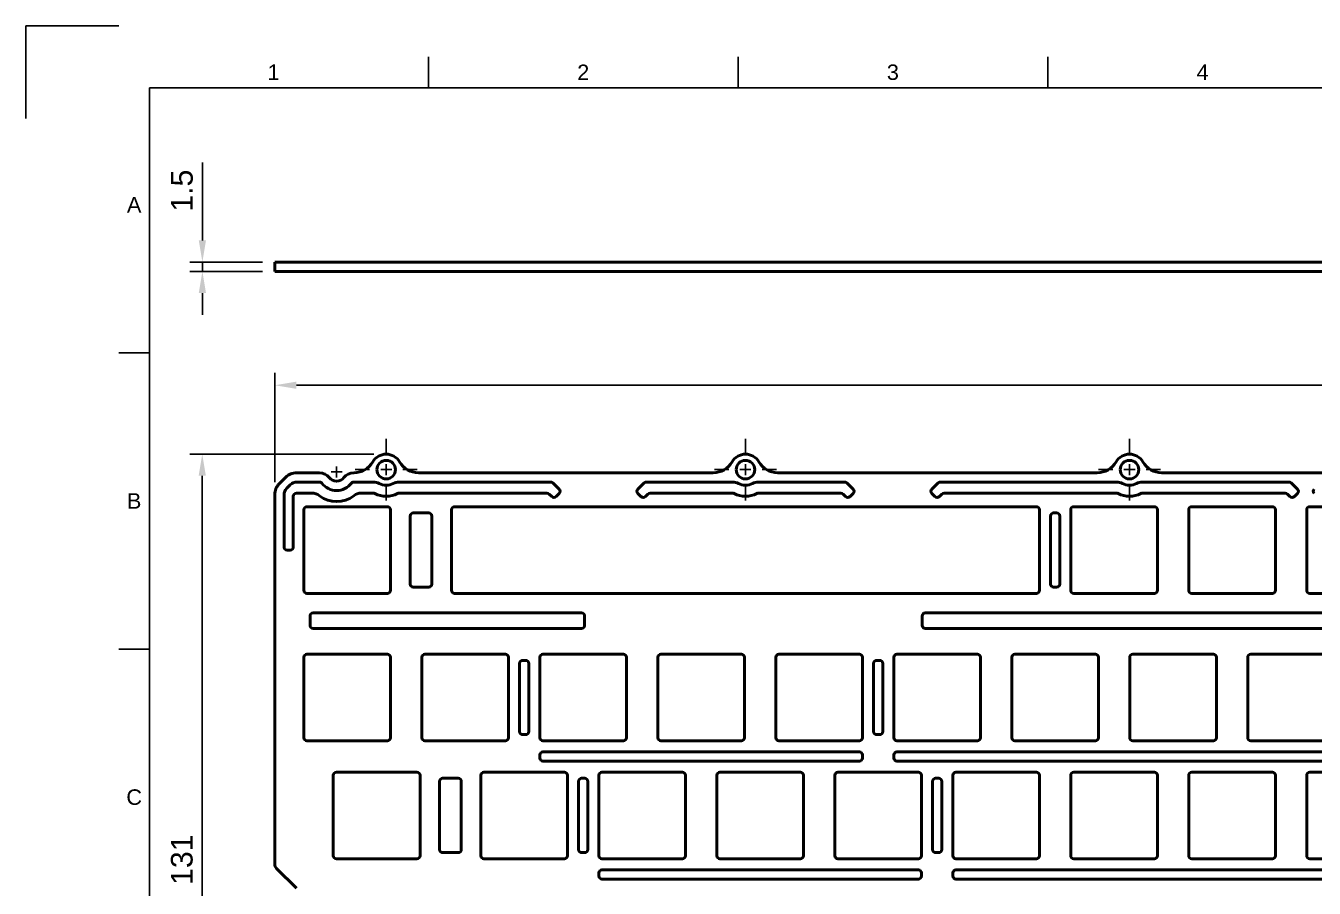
# Model space of a CAD drawing. Header units: millimetres. Extents: x 0 to 420, y 0 to 297.
# Drawn here: x 0 to 208, y 157.7 to 297 of the extents above; entities that cross this region are included whole.
import ezdxf
from ezdxf.enums import TextEntityAlignment as Align

# ---------------------------------------------------------------- set-up
doc = ezdxf.new("R2010")
doc.units = ezdxf.units.MM
doc.header["$LTSCALE"] = 0.75
doc.linetypes.add('CENTER2', pattern=[28.575, 19.05, -3.175, 3.175, -3.175])
for name, color, linetype, lineweight in [('Border', 7, 'Continuous', 25), ('Center Lines', 7, 'CENTER2', 25), ('Dimensions', 7, 'Continuous', 25), ('Visible', 7, 'Continuous', 50)]:
    doc.layers.add(name, color=color, linetype=linetype, lineweight=lineweight)
doc.styles.add('FusionTitle', font='arial.ttf')
doc.styles.get("Standard").update_dxf_attribs({"font": 'arial.ttf'})
doc.dimstyles.new('ISO-25', dxfattribs={"dimtxt": 3.5, "dimasz": 3.5, "dimexe": 2, "dimexo": 2, "dimgap": 1.5, "dimtad": 1, "dimdsep": 46, "dimtxsty": 'Standard', "dimcen": 0, "dimclrd": 256, "dimclre": 256, "dimclrt": 256, "dimazin": 2, "dimtp": 0.1, "dimtm": 0.1, "dimtfac": 0.714, "dimtmove": 0, "dimatfit": 3, "dimfxl": 1, "dimarcsym": 0})

# ---------------------------------------------------------------- blocks, each defined once
blk = doc.blocks.new('ISO_A3_SHEET')
at = {"layer": 'Border'}
for p, q in [((65, 292), (65, 287)), ((115, 292), (115, 287)), ((165, 292), (165, 287)), ((410, 287), (20, 287)), ((20, 287), (20, 10)), ((15, 244.16666), (20, 244.16666)), ((15, 196.33333), (20, 196.33333))]:
    blk.add_line(p, q, dxfattribs=at)
at = {"layer": 'Defpoints'}
for p, q in [((15, 297), (0, 297)), ((0, 297), (0, 282))]:
    blk.add_line(p, q, dxfattribs=at)
at = {"layer": 'Border', "style": 'FusionTitle'}
for s, p in [('1', (40, 289.5)), ('2', (90, 289.5)), ('3', (140, 289.5)), ('4', (190, 289.5)), ('A', (17.5, 268.08333)), ('B', (17.5, 220.25)), ('C', (17.5, 172.41667))]:
    blk.add_text(s, height=2.5, dxfattribs=at).set_placement(p, align=Align.MIDDLE)
blk = doc.blocks.new('*U5')
at = {"layer": 'Center Lines', "color": 0, "ltscale": 0.75, "transparency": 16777216}
for p, q in [((0, 2.678906), (0, 5)), ((-5, 0), (-2.678906, 0)), ((2.678906, 0), (5, 0)), ((0, -5), (0, -2.678906))]:
    blk.add_line(p, q, dxfattribs=at)
at = {"layer": 'Center Lines', "color": 0, "linetype": 'Continuous', "ltscale": 0.75, "transparency": 16777216}
for p, q in [((-0.892969, 0), (0.892969, 0)), ((0, -0.892969), (0, 0.892969))]:
    blk.add_line(p, q, dxfattribs=at)
blk = doc.blocks.new('*U6')
at = {"layer": 'Center Lines', "color": 0, "ltscale": 0.75, "transparency": 16777216}
for p, q in [((0, 2.678906), (0, 5)), ((-5, 0), (-2.678906, 0)), ((2.678906, 0), (5, 0)), ((0, -5), (0, -2.678906))]:
    blk.add_line(p, q, dxfattribs=at)
at = {"layer": 'Center Lines', "color": 0, "linetype": 'Continuous', "ltscale": 0.75, "transparency": 16777216}
for p, q in [((-0.892969, 0), (0.892969, 0)), ((0, -0.892969), (0, 0.892969))]:
    blk.add_line(p, q, dxfattribs=at)
blk = doc.blocks.new('*U7')
at = {"layer": 'Center Lines', "color": 0, "ltscale": 0.75, "transparency": 16777216}
for p, q in [((0, 2.678906), (0, 5)), ((-5, 0), (-2.678906, 0)), ((2.678906, 0), (5, 0)), ((0, -5), (0, -2.678906))]:
    blk.add_line(p, q, dxfattribs=at)
at = {"layer": 'Center Lines', "color": 0, "linetype": 'Continuous', "ltscale": 0.75, "transparency": 16777216}
for p, q in [((-0.892969, 0), (0.892969, 0)), ((0, -0.892969), (0, 0.892969))]:
    blk.add_line(p, q, dxfattribs=at)
blk = doc.blocks.new('*U22')
at = {"layer": 'Center Lines', "color": 0, "linetype": 'Continuous', "ltscale": 0.75, "transparency": 16777216}
for p, q in [((-0.892969, 0), (0.892969, 0)), ((0, -0.892969), (0, 0.892969))]:
    blk.add_line(p, q, dxfattribs=at)
blk = doc.blocks.new('*D28')
at = {"layer": 'Defpoints', "color": 0, "transparency": 16777216}
for p in [(58.195471, 227.806452), (28.496986, 96.806952), (58.195471, 96.806952)]:
    blk.add_point(p, dxfattribs=at)
at = {"layer": 'Dimensions', "lineweight": -2, "transparency": 16777216}
for p, q in [((56.195471, 227.806452), (26.496986, 227.806452)), ((28.496986, 224.306452), (28.496986, 100.306952)), ((56.195471, 96.806952), (26.496986, 96.806952))]:
    blk.add_line(p, q, dxfattribs=at)
at = {"layer": 'Dimensions', "transparency": 16777216}
for points in [[(27.913653, 224.306452), (29.08032, 224.306452), (28.496986, 227.806452)], [(27.913653, 100.306952), (29.08032, 100.306952), (28.496986, 96.806952)]]:
    blk.add_solid(points, dxfattribs=at)
at = {"layer": 'Dimensions', "transparency": 16777216, "insert": (25.208787, 162.306702), "char_height": 3.5, "attachment_point": 5, "rotation": 90}
blk.add_mtext('131', dxfattribs=at)
blk = doc.blocks.new('*D29')
at = {"layer": 'Defpoints', "color": 0, "transparency": 16777216}
for p in [(392.195971, 238.936398), (40.195971, 221.270918), (392.195971, 221.270918)]:
    blk.add_point(p, dxfattribs=at)
at = {"layer": 'Dimensions', "lineweight": -2, "transparency": 16777216}
for p, q in [((40.195971, 223.270918), (40.195971, 240.936398)), ((392.195971, 223.270918), (392.195971, 240.936398)), ((43.695971, 238.936398), (388.695971, 238.936398))]:
    blk.add_line(p, q, dxfattribs=at)
at = {"layer": 'Dimensions', "transparency": 16777216}
for points in [[(43.695971, 239.519732), (43.695971, 238.353065), (40.195971, 238.936398)], [(388.695971, 239.519732), (388.695971, 238.353065), (392.195971, 238.936398)]]:
    blk.add_solid(points, dxfattribs=at)
at = {"layer": 'Dimensions', "transparency": 16777216, "insert": (216.195971, 242.224598), "char_height": 3.5, "attachment_point": 5}
blk.add_mtext('352', dxfattribs=at)
blk = doc.blocks.new('*D30')
at = {"layer": 'Defpoints', "color": 0, "transparency": 16777216}
for p in [(28.514828, 258.82844), (40.195971, 258.82844), (40.195971, 257.32844)]:
    blk.add_point(p, dxfattribs=at)
at = {"layer": 'Dimensions', "lineweight": -2, "transparency": 16777216}
for p, q in [((28.514828, 262.32844), (28.514828, 274.897334)), ((38.195971, 258.82844), (26.514828, 258.82844)), ((28.514828, 257.32844), (28.514828, 258.82844)), ((38.195971, 257.32844), (26.514828, 257.32844)), ((28.514828, 253.82844), (28.514828, 250.32844))]:
    blk.add_line(p, q, dxfattribs=at)
at = {"layer": 'Dimensions', "transparency": 16777216}
for points in [[(27.931495, 262.32844), (29.098162, 262.32844), (28.514828, 258.82844)], [(27.931495, 253.82844), (29.098162, 253.82844), (28.514828, 257.32844)]]:
    blk.add_solid(points, dxfattribs=at)
at = {"layer": 'Dimensions', "transparency": 16777216, "insert": (25.227823, 270.362887), "char_height": 3.5, "attachment_point": 5, "rotation": 90}
blk.add_mtext('1.5', dxfattribs=at)

msp = doc.modelspace()

# ---------------------------------------------------------------- linework, layer by layer
at = {"layer": 'Visible', "extrusion": (-1e-16, -1, 2.966e-13)}
for p, q in [((40.195971, 258.82844, 58.964216), (40.195971, 257.32844, 58.964216)), ((41.963738, 258.82844, 61.767517), (40.928204, 258.82844, 60.731983)), ((43.731505, 258.82844, 62.49975), (47.408568, 258.82844, 62.49975)), ((52.962722, 258.82844, 62.49975), (52.999319, 258.82844, 62.49975)), ((63.391624, 258.82844, 62.49975), (110.999319, 258.82844, 62.49975)), ((121.391624, 258.82844, 62.49975), (172.999696, 258.82844, 62.49975)), ((183.392001, 258.82844, 62.49975), (213.408568, 258.82844, 62.49975)), ((40.928204, 257.32844, 60.731983), (41.963738, 257.32844, 61.767517)), ((43.731505, 257.32844, 62.49975), (47.408568, 257.32844, 62.49975)), ((52.962722, 257.32844, 62.49975), (52.999319, 257.32844, 62.49975)), ((63.391624, 257.32844, 62.49975), (110.999319, 257.32844, 62.49975)), ((121.391624, 257.32844, 62.49975), (172.999696, 257.32844, 62.49975)), ((213.408568, 257.32844, 62.49975), (183.392001, 257.32844, 62.49975))]:
    msp.add_line(p, q, dxfattribs=at)
at = {"layer": 'Visible'}
for p, q in [((43.731505, 224.806452, 0.75), (47.408568, 224.806452, 0.75)), ((52.962722, 224.806452, 0.75), (52.999319, 224.806452, 0.75)), ((63.391624, 224.806452, 0.75), (110.999319, 224.806452, 0.75)), ((121.391624, 224.806452, 0.75), (172.999696, 224.806452, 0.75)), ((213.408568, 224.806452, 0.75), (183.392001, 224.806452, 0.75)), ((40.928204, 223.038685, 0.75), (41.963738, 224.074219, 0.75)), ((42.706631, 222.867612, 0.75), (42.135311, 222.296292, 0.75)), ((43.767291, 223.306952, 0.75), (47.408184, 223.306952, 0.75)), ((52.963106, 223.306952, 0.75), (56.132948, 223.306952, 0.75)), ((60.257994, 223.306952, 0.75), (84.765989, 223.306952, 0.75)), ((85.119543, 223.160505, 0.75), (86.119543, 222.160505, 0.75)), ((98.82665, 222.160505, 0.75), (99.82665, 223.160505, 0.75)), ((100.180203, 223.306952, 0.75), (114.132948, 223.306952, 0.75)), ((118.257994, 223.306952, 0.75), (132.227239, 223.306952, 0.75)), ((132.580793, 223.160505, 0.75), (133.580793, 222.160505, 0.75)), ((146.2879, 222.160505, 0.75), (147.2879, 223.160505, 0.75)), ((147.641453, 223.306952, 0.75), (176.133325, 223.306952, 0.75)), ((180.258371, 223.306952, 0.75), (203.964114, 223.306952, 0.75)), ((204.317668, 223.160505, 0.75), (205.317668, 222.160505, 0.75)), ((40.195971, 161.60229, 0.75), (40.195971, 221.270918, 0.75)), ((41.695971, 212.812952, 0.75), (41.695971, 221.235631, 0.75)), ((43.195971, 221.006952, 0.75), (43.195971, 212.812952, 0.75)), ((46.193658, 221.506952, 0.75), (43.695971, 221.506952, 0.75)), ((56.132948, 221.506952, 0.75), (54.177632, 221.506952, 0.75)), ((84.144669, 221.506952, 0.75), (60.257994, 221.506952, 0.75)), ((84.908883, 220.949845, 0.75), (84.498222, 221.360505, 0.75)), ((86.119543, 221.453398, 0.75), (85.615989, 220.949845, 0.75)), ((99.330203, 220.949845, 0.75), (98.82665, 221.453398, 0.75)), ((100.44797, 221.360505, 0.75), (100.03731, 220.949845, 0.75)), ((114.132948, 221.506952, 0.75), (100.801523, 221.506952, 0.75)), ((131.605919, 221.506952, 0.75), (118.257994, 221.506952, 0.75)), ((132.370133, 220.949845, 0.75), (131.959472, 221.360505, 0.75)), ((133.580793, 221.453398, 0.75), (133.077239, 220.949845, 0.75)), ((146.791453, 220.949845, 0.75), (146.2879, 221.453398, 0.75)), ((147.90922, 221.360505, 0.75), (147.49856, 220.949845, 0.75)), ((176.133325, 221.506952, 0.75), (148.262773, 221.506952, 0.75)), ((203.342794, 221.506952, 0.75), (180.258371, 221.506952, 0.75)), ((204.107008, 220.949845, 0.75), (203.696347, 221.360505, 0.75)), ((205.317668, 221.453398, 0.75), (204.814114, 220.949845, 0.75)), ((44.889971, 205.812952, 0.75), (44.889971, 218.812952, 0.75)), ((45.389971, 219.312952, 0.75), (58.389971, 219.312952, 0.75)), ((58.889971, 218.812952, 0.75), (58.889971, 205.812952, 0.75)), ((68.742471, 205.812952, 0.75), (68.742471, 218.812952, 0.75)), ((69.242471, 219.312952, 0.75), (163.164971, 219.312952, 0.75)), ((163.664971, 218.812952, 0.75), (163.664971, 205.812952, 0.75)), ((168.714971, 205.812952, 0.75), (168.714971, 218.812952, 0.75)), ((169.214971, 219.312952, 0.75), (182.214971, 219.312952, 0.75)), ((182.714971, 218.812952, 0.75), (182.714971, 205.812952, 0.75)), ((187.764971, 205.812952, 0.75), (187.764971, 218.812952, 0.75)), ((188.264971, 219.312952, 0.75), (201.264971, 219.312952, 0.75)), ((201.764971, 218.812952, 0.75), (201.764971, 205.812952, 0.75)), ((206.814971, 205.812952, 0.75), (206.814971, 218.812952, 0.75)), ((207.314971, 219.312952, 0.75), (220.314971, 219.312952, 0.75)), ((62.066221, 206.812952, 0.75), (62.066221, 217.812952, 0.75)), ((62.566221, 218.312952, 0.75), (65.066221, 218.312952, 0.75)), ((65.566221, 217.812952, 0.75), (65.566221, 206.812952, 0.75)), ((165.440221, 206.812952, 0.75), (165.440221, 217.812952, 0.75)), ((165.940221, 218.312952, 0.75), (166.440221, 218.312952, 0.75)), ((166.940221, 217.812952, 0.75), (166.940221, 206.812952, 0.75)), ((42.695971, 212.312952, 0.75), (42.195971, 212.312952, 0.75)), ((65.066221, 206.312952, 0.75), (62.566221, 206.312952, 0.75)), ((166.440221, 206.312952, 0.75), (165.940221, 206.312952, 0.75)), ((58.389971, 205.312952, 0.75), (45.389971, 205.312952, 0.75)), ((163.164971, 205.312952, 0.75), (69.242471, 205.312952, 0.75)), ((182.214971, 205.312952, 0.75), (169.214971, 205.312952, 0.75)), ((201.264971, 205.312952, 0.75), (188.264971, 205.312952, 0.75)), ((220.314971, 205.312952, 0.75), (207.314971, 205.312952, 0.75)), ((46.389971, 202.156702, 0.75), (89.727471, 202.156702, 0.75)), ((145.214971, 202.156702, 0.75), (243.126971, 202.156702, 0.75)), ((45.889971, 200.156702, 0.75), (45.889971, 201.656702, 0.75)), ((90.227471, 201.656702, 0.75), (90.227471, 200.156702, 0.75)), ((144.714971, 200.156702, 0.75), (144.714971, 201.656702, 0.75)), ((89.727471, 199.656702, 0.75), (46.389971, 199.656702, 0.75)), ((243.126971, 199.656702, 0.75), (145.214971, 199.656702, 0.75)), ((44.889971, 182.000452, 0.75), (44.889971, 195.000452, 0.75)), ((45.389971, 195.500452, 0.75), (58.389971, 195.500452, 0.75)), ((58.889971, 195.000452, 0.75), (58.889971, 182.000452, 0.75)), ((63.939971, 182.000452, 0.75), (63.939971, 195.000452, 0.75)), ((64.439971, 195.500452, 0.75), (77.439971, 195.500452, 0.75)), ((77.939971, 195.000452, 0.75), (77.939971, 182.000452, 0.75)), ((79.714971, 183.000452, 0.75), (79.714971, 194.000452, 0.75)), ((80.214971, 194.500452, 0.75), (80.714971, 194.500452, 0.75)), ((81.214971, 194.000452, 0.75), (81.214971, 183.000452, 0.75)), ((82.989971, 182.000452, 0.75), (82.989971, 195.000452, 0.75)), ((83.489971, 195.500452, 0.75), (96.489971, 195.500452, 0.75)), ((96.989971, 195.000452, 0.75), (96.989971, 182.000452, 0.75)), ((102.039971, 182.000452, 0.75), (102.039971, 195.000452, 0.75)), ((102.539971, 195.500452, 0.75), (115.539971, 195.500452, 0.75)), ((116.039971, 195.000452, 0.75), (116.039971, 182.000452, 0.75)), ((121.089971, 182.000452, 0.75), (121.089971, 195.000452, 0.75)), ((121.589971, 195.500452, 0.75), (134.589971, 195.500452, 0.75)), ((135.089971, 195.000452, 0.75), (135.089971, 182.000452, 0.75)), ((136.864971, 183.000452, 0.75), (136.864971, 194.000452, 0.75)), ((137.364971, 194.500452, 0.75), (137.864971, 194.500452, 0.75)), ((138.364971, 194.000452, 0.75), (138.364971, 183.000452, 0.75)), ((140.139971, 182.000452, 0.75), (140.139971, 195.000452, 0.75)), ((140.639971, 195.500452, 0.75), (153.639971, 195.500452, 0.75)), ((154.139971, 195.000452, 0.75), (154.139971, 182.000452, 0.75)), ((159.189971, 182.000452, 0.75), (159.189971, 195.000452, 0.75)), ((159.689971, 195.500452, 0.75), (172.689971, 195.500452, 0.75)), ((173.189971, 195.000452, 0.75), (173.189971, 182.000452, 0.75)), ((178.239971, 182.000452, 0.75), (178.239971, 195.000452, 0.75)), ((178.739971, 195.500452, 0.75), (191.739971, 195.500452, 0.75)), ((192.239971, 195.000452, 0.75), (192.239971, 182.000452, 0.75)), ((197.289971, 182.000452, 0.75), (197.289971, 195.000452, 0.75)), ((197.789971, 195.500452, 0.75), (210.789971, 195.500452, 0.75)), ((58.389971, 181.500452, 0.75), (45.389971, 181.500452, 0.75)), ((77.439971, 181.500452, 0.75), (64.439971, 181.500452, 0.75)), ((80.714971, 182.500452, 0.75), (80.214971, 182.500452, 0.75)), ((96.489971, 181.500452, 0.75), (83.489971, 181.500452, 0.75)), ((115.539971, 181.500452, 0.75), (102.539971, 181.500452, 0.75)), ((134.589971, 181.500452, 0.75), (121.589971, 181.500452, 0.75)), ((137.864971, 182.500452, 0.75), (137.364971, 182.500452, 0.75)), ((153.639971, 181.500452, 0.75), (140.639971, 181.500452, 0.75)), ((172.689971, 181.500452, 0.75), (159.689971, 181.500452, 0.75)), ((191.739971, 181.500452, 0.75), (178.739971, 181.500452, 0.75)), ((210.789971, 181.500452, 0.75), (197.789971, 181.500452, 0.75)), ((82.989971, 178.725452, 0.75), (82.989971, 179.225452, 0.75)), ((83.489971, 179.725452, 0.75), (134.589971, 179.725452, 0.75)), ((135.089971, 179.225452, 0.75), (135.089971, 178.725452, 0.75)), ((140.139971, 178.725452, 0.75), (140.139971, 179.225452, 0.75)), ((140.639971, 179.725452, 0.75), (229.839971, 179.725452, 0.75)), ((134.589971, 178.225452, 0.75), (83.489971, 178.225452, 0.75)), ((229.839971, 178.225452, 0.75), (140.639971, 178.225452, 0.75)), ((49.652471, 162.950452, 0.75), (49.652471, 175.950452, 0.75)), ((50.152471, 176.450452, 0.75), (63.152471, 176.450452, 0.75)), ((63.652471, 175.950452, 0.75), (63.652471, 162.950452, 0.75)), ((66.808721, 163.950452, 0.75), (66.808721, 174.950452, 0.75)), ((67.308721, 175.450452, 0.75), (69.808721, 175.450452, 0.75)), ((70.308721, 174.950452, 0.75), (70.308721, 163.950452, 0.75)), ((73.464971, 162.950452, 0.75), (73.464971, 175.950452, 0.75)), ((73.964971, 176.450452, 0.75), (86.964971, 176.450452, 0.75)), ((87.464971, 175.950452, 0.75), (87.464971, 162.950452, 0.75)), ((89.239971, 163.950452, 0.75), (89.239971, 174.950452, 0.75)), ((89.739971, 175.450452, 0.75), (90.239971, 175.450452, 0.75)), ((90.739971, 174.950452, 0.75), (90.739971, 163.950452, 0.75)), ((92.514971, 162.950452, 0.75), (92.514971, 175.950452, 0.75)), ((93.014971, 176.450452, 0.75), (106.014971, 176.450452, 0.75)), ((106.514971, 175.950452, 0.75), (106.514971, 162.950452, 0.75)), ((111.564971, 162.950452, 0.75), (111.564971, 175.950452, 0.75)), ((112.064971, 176.450452, 0.75), (125.064971, 176.450452, 0.75)), ((125.564971, 175.950452, 0.75), (125.564971, 162.950452, 0.75)), ((130.614971, 162.950452, 0.75), (130.614971, 175.950452, 0.75)), ((131.114971, 176.450452, 0.75), (144.114971, 176.450452, 0.75)), ((144.614971, 175.950452, 0.75), (144.614971, 162.950452, 0.75)), ((146.389971, 163.950452, 0.75), (146.389971, 174.950452, 0.75)), ((146.889971, 175.450452, 0.75), (147.389971, 175.450452, 0.75)), ((147.889971, 174.950452, 0.75), (147.889971, 163.950452, 0.75)), ((149.664971, 162.950452, 0.75), (149.664971, 175.950452, 0.75)), ((150.164971, 176.450452, 0.75), (163.164971, 176.450452, 0.75)), ((163.664971, 175.950452, 0.75), (163.664971, 162.950452, 0.75)), ((168.714971, 162.950452, 0.75), (168.714971, 175.950452, 0.75)), ((169.214971, 176.450452, 0.75), (182.214971, 176.450452, 0.75)), ((182.714971, 175.950452, 0.75), (182.714971, 162.950452, 0.75)), ((187.764971, 162.950452, 0.75), (187.764971, 175.950452, 0.75)), ((188.264971, 176.450452, 0.75), (201.264971, 176.450452, 0.75)), ((201.764971, 175.950452, 0.75), (201.764971, 162.950452, 0.75)), ((206.814971, 162.950452, 0.75), (206.814971, 175.950452, 0.75)), ((207.314971, 176.450452, 0.75), (220.314971, 176.450452, 0.75)), ((63.152471, 162.450452, 0.75), (50.152471, 162.450452, 0.75)), ((69.808721, 163.450452, 0.75), (67.308721, 163.450452, 0.75)), ((86.964971, 162.450452, 0.75), (73.964971, 162.450452, 0.75)), ((90.239971, 163.450452, 0.75), (89.739971, 163.450452, 0.75)), ((106.014971, 162.450452, 0.75), (93.014971, 162.450452, 0.75)), ((125.064971, 162.450452, 0.75), (112.064971, 162.450452, 0.75)), ((144.114971, 162.450452, 0.75), (131.114971, 162.450452, 0.75)), ((147.389971, 163.450452, 0.75), (146.889971, 163.450452, 0.75)), ((163.164971, 162.450452, 0.75), (150.164971, 162.450452, 0.75)), ((182.214971, 162.450452, 0.75), (169.214971, 162.450452, 0.75)), ((201.264971, 162.450452, 0.75), (188.264971, 162.450452, 0.75)), ((220.314971, 162.450452, 0.75), (207.314971, 162.450452, 0.75)), ((40.488864, 160.895184, 0.75), (43.690703, 157.693345, 0.75)), ((93.014971, 160.675452, 0.75), (144.114971, 160.675452, 0.75)), ((150.164971, 160.675452, 0.75), (220.314971, 160.675452, 0.75)), ((92.514971, 159.675452, 0.75), (92.514971, 160.175452, 0.75)), ((144.114971, 159.175452, 0.75), (93.014971, 159.175452, 0.75)), ((144.614971, 160.175452, 0.75), (144.614971, 159.675452, 0.75)), ((149.664971, 159.675452, 0.75), (149.664971, 160.175452, 0.75)), ((220.314971, 159.175452, 0.75), (150.164971, 159.175452, 0.75))]:
    msp.add_line(p, q, dxfattribs=at)
at = {"layer": 'Visible', "extrusion": (0, 0, -1)}
for centre in [(-58.195471, 225.306452, -0.75), (-116.195471, 225.306452, -0.75), (-178.195848, 225.306452, -0.75)]:
    msp.add_circle(centre, 1.5, dxfattribs=at)
at = {"layer": 'Visible', "extrusion": (-1e-16, -1, 2.966e-13)}
for centre, radius, start, end in [((42.695971, 58.964216, -258.82844), 2.5, 135, 180), ((43.731505, 59.99975, -258.82844), 2.5, 90, 135), ((47.408568, 60.49975, -258.82844), 2, 37.490844, 90), ((50.185645, 62.629971, -258.82844), 1.5, 217.490844, 322.509156), ((52.962722, 60.49975, -258.82844), 2, 90, 142.509156), ((52.999319, 65.99975, -258.82844), 3.5, 270, 330), ((63.391624, 65.99975, -258.82844), 3.5, 210, 270), ((52.999319, 65.99975, -257.32844), 3.5, 270, 330), ((58.195471, 62.99975, -257.32844), 2.5, 30, 150), ((63.391624, 65.99975, -257.32844), 3.5, 210, 270), ((110.999319, 65.99975, -257.32844), 3.5, 270, 330), ((116.195471, 62.99975, -257.32844), 2.5, 30, 150), ((121.391624, 65.99975, -257.32844), 3.5, 210, 270), ((172.999696, 65.99975, -257.32844), 3.5, 270, 330), ((178.195848, 62.99975, -257.32844), 2.5, 30, 150), ((183.392001, 65.99975, -257.32844), 3.5, 210, 270)]:
    msp.add_arc(centre, radius, start, end, dxfattribs=at)
at = {"layer": 'Visible', "extrusion": (4e-16, 1, -2.966e-13)}
msp.add_arc((-58.195471, 62.99975, 258.82844), 2.5, 30, 150, dxfattribs=at)
at = {"layer": 'Visible', "extrusion": (1e-16, 1, -2.966e-13)}
for centre, radius, start, end in [((-110.999319, 65.99975, 258.82844), 3.5, 210, 270), ((-116.195471, 62.99975, 258.82844), 2.5, 30, 150), ((-121.391624, 65.99975, 258.82844), 3.5, 270, 330), ((-172.999696, 65.99975, 258.82844), 3.5, 210, 270), ((-178.195848, 62.99975, 258.82844), 2.5, 30, 150), ((-183.392001, 65.99975, 258.82844), 3.5, 270, 330), ((-42.695971, 58.964216, 257.32844), 2.5, 0, 45), ((-43.731505, 59.99975, 257.32844), 2.5, 45, 90), ((-47.408568, 60.49975, 257.32844), 2, 90, 142.509156), ((-50.185645, 62.629971, 257.32844), 1.5, 217.490844, 322.509156), ((-52.962722, 60.49975, 257.32844), 2, 37.490844, 90)]:
    msp.add_arc(centre, radius, start, end, dxfattribs=at)
at = {"layer": 'Visible'}
for centre, radius, start, end in [((58.195471, 225.306452, 0.75), 2.5, 30, 150), ((116.195471, 225.306452, 0.75), 2.5, 30, 150), ((178.195848, 225.306452, 0.75), 2.5, 30, 150), ((52.999319, 228.306452, 0.75), 3.5, 270, 330), ((63.391624, 228.306452, 0.75), 3.5, 210, 270), ((110.999319, 228.306452, 0.75), 3.5, 270, 330), ((121.391624, 228.306452, 0.75), 3.5, 210, 270), ((172.999696, 228.306452, 0.75), 3.5, 270, 330), ((183.392001, 228.306452, 0.75), 3.5, 210, 270), ((43.767291, 221.806952, 0.75), 1.5, 90, 135), ((47.408184, 222.806952, 0.75), 0.5, 37.480529, 90), ((50.185645, 224.936673, 0.75), 3, 217.480529, 322.519471), ((52.963106, 222.806952, 0.75), 0.5, 90, 142.519471), ((58.195471, 225.306452, 0.75), 2.5, 242.720062, 297.279938), ((84.765989, 222.806952, 0.75), 0.5, 45, 90), ((100.180203, 222.806952, 0.75), 0.5, 90, 135), ((116.195471, 225.306452, 0.75), 2.5, 242.720062, 297.279938), ((132.227239, 222.806952, 0.75), 0.5, 45, 90), ((147.641453, 222.806952, 0.75), 0.5, 90, 135), ((178.195848, 225.306452, 0.75), 2.5, 242.720062, 297.279938), ((203.964114, 222.806952, 0.75), 0.5, 45, 90), ((43.195971, 221.235631, 0.75), 1.5, 135, 180), ((56.132948, 221.006952, 0.75), 0.5, 62.720063, 90), ((60.257994, 221.006952, 0.75), 0.5, 90, 117.279937), ((85.262436, 221.303398, 0.75), 0.5, 225, 315), ((99.683756, 221.303398, 0.75), 0.5, 225, 315), ((114.132948, 221.006952, 0.75), 0.5, 62.720063, 90), ((118.257994, 221.006952, 0.75), 0.5, 90, 117.279937), ((132.723686, 221.303398, 0.75), 0.5, 225, 315), ((147.145006, 221.303398, 0.75), 0.5, 225, 315), ((176.133325, 221.006952, 0.75), 0.5, 62.720063, 90), ((180.258371, 221.006952, 0.75), 0.5, 90, 117.279937), ((204.460561, 221.303398, 0.75), 0.5, 225, 315), ((42.695971, 212.812952, 0.75), 0.5, 270, 0), ((46.389971, 201.656702, 0.75), 0.5, 90, 180), ((46.389971, 200.156702, 0.75), 0.5, 180, 270), ((89.727471, 200.156702, 0.75), 0.5, 270, 0), ((145.214971, 200.156702, 0.75), 0.5, 180, 270), ((83.489971, 179.225452, 0.75), 0.5, 90, 180), ((134.589971, 179.225452, 0.75), 0.5, 0, 90), ((140.639971, 179.225452, 0.75), 0.5, 90, 180), ((83.489971, 178.725452, 0.75), 0.5, 180, 270), ((134.589971, 178.725452, 0.75), 0.5, 270, 0), ((140.639971, 178.725452, 0.75), 0.5, 180, 270), ((150.164971, 160.175452, 0.75), 0.5, 90, 180), ((150.164971, 159.675452, 0.75), 0.5, 180, 270)]:
    msp.add_arc(centre, radius, start, end, dxfattribs=at)
at = {"layer": 'Visible', "extrusion": (0, 0, -1)}
for centre, radius, start, end in [((-43.731505, 222.306452, -0.75), 2.5, 45, 90), ((-47.408568, 222.806452, -0.75), 2, 90, 142.509156), ((-52.962722, 222.806452, -0.75), 2, 37.490844, 90), ((-42.695971, 221.270918, -0.75), 2.5, 0, 45), ((-50.185645, 224.936673, -0.75), 1.5, 217.490844, 322.509156), ((-56.132948, 221.306952, -0.75), 2, 90, 117.279938), ((-60.257994, 221.306952, -0.75), 2, 62.720062, 90), ((-114.132948, 221.306952, -0.75), 2, 90, 117.279938), ((-118.257994, 221.306952, -0.75), 2, 62.720062, 90), ((-176.133325, 221.306952, -0.75), 2, 90, 117.279938), ((-180.258371, 221.306952, -0.75), 2, 62.720062, 90), ((-43.695971, 221.006952, -0.75), 0.5, 0, 90), ((-46.193658, 219.506952, -0.75), 2, 90, 127.890317), ((-50.185645, 224.636673, -0.75), 4.5, 232.109683, 307.890317), ((-54.177632, 219.506952, -0.75), 2, 52.109683, 90), ((-58.195471, 225.006452, -0.75), 4, 242.720063, 297.279937), ((-84.144669, 221.006952, -0.75), 0.5, 90, 135), ((-85.765989, 221.806952, -0.75), 0.5, 135, 225), ((-99.180203, 221.806952, -0.75), 0.5, 315, 45), ((-100.801523, 221.006952, -0.75), 0.5, 45, 90), ((-116.195471, 225.006452, -0.75), 4, 242.720063, 297.279937), ((-131.605919, 221.006952, -0.75), 0.5, 90, 135), ((-133.227239, 221.806952, -0.75), 0.5, 135, 225), ((-146.641453, 221.806952, -0.75), 0.5, 315, 45), ((-148.262773, 221.006952, -0.75), 0.5, 45, 90), ((-178.195848, 225.006452, -0.75), 4, 242.720063, 297.279937), ((-203.342794, 221.006952, -0.75), 0.5, 90, 135), ((-204.964114, 221.806952, -0.75), 0.5, 135, 225), ((-208.378328, 221.806952, -0.75), 0.5, 315, 45), ((-45.389971, 218.812952, -0.75), 0.5, 0, 90), ((-58.389971, 218.812952, -0.75), 0.5, 90, 180), ((-69.242471, 218.812952, -0.75), 0.5, 0, 90), ((-163.164971, 218.812952, -0.75), 0.5, 90, 180), ((-169.214971, 218.812952, -0.75), 0.5, 0, 90), ((-182.214971, 218.812952, -0.75), 0.5, 90, 180), ((-188.264971, 218.812952, -0.75), 0.5, 0, 90), ((-201.264971, 218.812952, -0.75), 0.5, 90, 180), ((-207.314971, 218.812952, -0.75), 0.5, 0, 90), ((-62.566221, 217.812952, -0.75), 0.5, 0, 90), ((-65.066221, 217.812952, -0.75), 0.5, 90, 180), ((-165.940221, 217.812952, -0.75), 0.5, 0, 90), ((-166.440221, 217.812952, -0.75), 0.5, 90, 180), ((-42.195971, 212.812952, -0.75), 0.5, 270, 0), ((-62.566221, 206.812952, -0.75), 0.5, 270, 0), ((-65.066221, 206.812952, -0.75), 0.5, 180, 270), ((-165.940221, 206.812952, -0.75), 0.5, 270, 0), ((-166.440221, 206.812952, -0.75), 0.5, 180, 270), ((-45.389971, 205.812952, -0.75), 0.5, 270, 0), ((-58.389971, 205.812952, -0.75), 0.5, 180, 270), ((-69.242471, 205.812952, -0.75), 0.5, 270, 0), ((-163.164971, 205.812952, -0.75), 0.5, 180, 270), ((-169.214971, 205.812952, -0.75), 0.5, 270, 0), ((-182.214971, 205.812952, -0.75), 0.5, 180, 270), ((-188.264971, 205.812952, -0.75), 0.5, 270, 0), ((-201.264971, 205.812952, -0.75), 0.5, 180, 270), ((-207.314971, 205.812952, -0.75), 0.5, 270, 0), ((-89.727471, 201.656702, -0.75), 0.5, 90, 180), ((-145.214971, 201.656702, -0.75), 0.5, 0, 90), ((-45.389971, 195.000452, -0.75), 0.5, 0, 90), ((-58.389971, 195.000452, -0.75), 0.5, 90, 180), ((-64.439971, 195.000452, -0.75), 0.5, 0, 90), ((-77.439971, 195.000452, -0.75), 0.5, 90, 180), ((-80.214971, 194.000452, -0.75), 0.5, 0, 90), ((-80.714971, 194.000452, -0.75), 0.5, 90, 180), ((-83.489971, 195.000452, -0.75), 0.5, 0, 90), ((-96.489971, 195.000452, -0.75), 0.5, 90, 180), ((-102.539971, 195.000452, -0.75), 0.5, 0, 90), ((-115.539971, 195.000452, -0.75), 0.5, 90, 180), ((-121.589971, 195.000452, -0.75), 0.5, 0, 90), ((-134.589971, 195.000452, -0.75), 0.5, 90, 180), ((-137.364971, 194.000452, -0.75), 0.5, 0, 90), ((-137.864971, 194.000452, -0.75), 0.5, 90, 180), ((-140.639971, 195.000452, -0.75), 0.5, 0, 90), ((-153.639971, 195.000452, -0.75), 0.5, 90, 180), ((-159.689971, 195.000452, -0.75), 0.5, 0, 90), ((-172.689971, 195.000452, -0.75), 0.5, 90, 180), ((-178.739971, 195.000452, -0.75), 0.5, 0, 90), ((-191.739971, 195.000452, -0.75), 0.5, 90, 180), ((-197.789971, 195.000452, -0.75), 0.5, 0, 90), ((-45.389971, 182.000452, -0.75), 0.5, 270, 0), ((-58.389971, 182.000452, -0.75), 0.5, 180, 270), ((-64.439971, 182.000452, -0.75), 0.5, 270, 0), ((-77.439971, 182.000452, -0.75), 0.5, 180, 270), ((-80.214971, 183.000452, -0.75), 0.5, 270, 0), ((-80.714971, 183.000452, -0.75), 0.5, 180, 270), ((-83.489971, 182.000452, -0.75), 0.5, 270, 0), ((-96.489971, 182.000452, -0.75), 0.5, 180, 270), ((-102.539971, 182.000452, -0.75), 0.5, 270, 0), ((-115.539971, 182.000452, -0.75), 0.5, 180, 270), ((-121.589971, 182.000452, -0.75), 0.5, 270, 0), ((-134.589971, 182.000452, -0.75), 0.5, 180, 270), ((-137.364971, 183.000452, -0.75), 0.5, 270, 0), ((-137.864971, 183.000452, -0.75), 0.5, 180, 270), ((-140.639971, 182.000452, -0.75), 0.5, 270, 0), ((-153.639971, 182.000452, -0.75), 0.5, 180, 270), ((-159.689971, 182.000452, -0.75), 0.5, 270, 0), ((-172.689971, 182.000452, -0.75), 0.5, 180, 270), ((-178.739971, 182.000452, -0.75), 0.5, 270, 0), ((-191.739971, 182.000452, -0.75), 0.5, 180, 270), ((-197.789971, 182.000452, -0.75), 0.5, 270, 0), ((-50.152471, 175.950452, -0.75), 0.5, 0, 90), ((-63.152471, 175.950452, -0.75), 0.5, 90, 180), ((-67.308721, 174.950452, -0.75), 0.5, 0, 90), ((-69.808721, 174.950452, -0.75), 0.5, 90, 180), ((-73.964971, 175.950452, -0.75), 0.5, 0, 90), ((-86.964971, 175.950452, -0.75), 0.5, 90, 180), ((-89.739971, 174.950452, -0.75), 0.5, 0, 90), ((-90.239971, 174.950452, -0.75), 0.5, 90, 180), ((-93.014971, 175.950452, -0.75), 0.5, 0, 90), ((-106.014971, 175.950452, -0.75), 0.5, 90, 180), ((-112.064971, 175.950452, -0.75), 0.5, 0, 90), ((-125.064971, 175.950452, -0.75), 0.5, 90, 180), ((-131.114971, 175.950452, -0.75), 0.5, 0, 90), ((-144.114971, 175.950452, -0.75), 0.5, 90, 180), ((-146.889971, 174.950452, -0.75), 0.5, 0, 90), ((-147.389971, 174.950452, -0.75), 0.5, 90, 180), ((-150.164971, 175.950452, -0.75), 0.5, 0, 90), ((-163.164971, 175.950452, -0.75), 0.5, 90, 180), ((-169.214971, 175.950452, -0.75), 0.5, 0, 90), ((-182.214971, 175.950452, -0.75), 0.5, 90, 180), ((-188.264971, 175.950452, -0.75), 0.5, 0, 90), ((-201.264971, 175.950452, -0.75), 0.5, 90, 180), ((-207.314971, 175.950452, -0.75), 0.5, 0, 90), ((-50.152471, 162.950452, -0.75), 0.5, 270, 0), ((-63.152471, 162.950452, -0.75), 0.5, 180, 270), ((-67.308721, 163.950452, -0.75), 0.5, 270, 0), ((-69.808721, 163.950452, -0.75), 0.5, 180, 270), ((-73.964971, 162.950452, -0.75), 0.5, 270, 0), ((-86.964971, 162.950452, -0.75), 0.5, 180, 270), ((-89.739971, 163.950452, -0.75), 0.5, 270, 0), ((-90.239971, 163.950452, -0.75), 0.5, 180, 270), ((-93.014971, 162.950452, -0.75), 0.5, 270, 0), ((-106.014971, 162.950452, -0.75), 0.5, 180, 270), ((-112.064971, 162.950452, -0.75), 0.5, 270, 0), ((-125.064971, 162.950452, -0.75), 0.5, 180, 270), ((-131.114971, 162.950452, -0.75), 0.5, 270, 0), ((-144.114971, 162.950452, -0.75), 0.5, 180, 270), ((-146.889971, 163.950452, -0.75), 0.5, 270, 0), ((-147.389971, 163.950452, -0.75), 0.5, 180, 270), ((-150.164971, 162.950452, -0.75), 0.5, 270, 0), ((-163.164971, 162.950452, -0.75), 0.5, 180, 270), ((-169.214971, 162.950452, -0.75), 0.5, 270, 0), ((-182.214971, 162.950452, -0.75), 0.5, 180, 270), ((-188.264971, 162.950452, -0.75), 0.5, 270, 0), ((-201.264971, 162.950452, -0.75), 0.5, 180, 270), ((-207.314971, 162.950452, -0.75), 0.5, 270, 0), ((-41.195971, 161.60229, -0.75), 1, 315, 0), ((-93.014971, 160.175452, -0.75), 0.5, 0, 90), ((-144.114971, 160.175452, -0.75), 0.5, 90, 180), ((-93.014971, 159.675452, -0.75), 0.5, 270, 0), ((-144.114971, 159.675452, -0.75), 0.5, 180, 270)]:
    msp.add_arc(centre, radius, start, end, dxfattribs=at)

# ---------------------------------------------------------------- block references
at = {"layer": 'Border'}
msp.add_blockref('ISO_A3_SHEET', (0, 0), dxfattribs=at)
at = {"layer": 'Center Lines', "ltscale": 0.75}
for name, p in [('*U5', (58.195471, 225.306452)), ('*U6', (116.195471, 225.306452)), ('*U7', (178.195848, 225.306452)), ('*U22', (50.185645, 224.936673))]:
    msp.add_blockref(name, p, dxfattribs=at)

# ---------------------------------------------------------------- dimensions: what is measured, and where the dimension line sits
at = {"layer": 'Dimensions'}
for p1, p2, distance, picture, middle in [((40.195971, 257.32844), (40.195971, 258.82844), 11.681143, '*D30', (25.227823, 270.362887)), ((58.195471, 227.806452), (58.195471, 96.806952), -29.698485, '*D28', (25.208787, 162.306702))]:
    dim = msp.add_aligned_dim(p1=p1, p2=p2, distance=distance, dimstyle='ISO-25', override={"dimlfac": 1, "dimclrd": 256, "dimclre": 256}, dxfattribs=at)
    dim.commit()
    dim.dimension.update_dxf_attribs({"geometry": picture, "text_midpoint": middle})
dim = msp.add_linear_dim(base=(392.195971, 238.936398), p1=(40.195971, 221.270918), p2=(392.195971, 221.270918), angle=180, dimstyle='ISO-25', override={"dimlfac": 1, "dimclrd": 256, "dimclre": 256}, dxfattribs=at)
dim.commit()
dim.dimension.update_dxf_attribs({"geometry": '*D29', "text_midpoint": (216.195971, 242.224598)})

doc.saveas('drawing.dxf')
